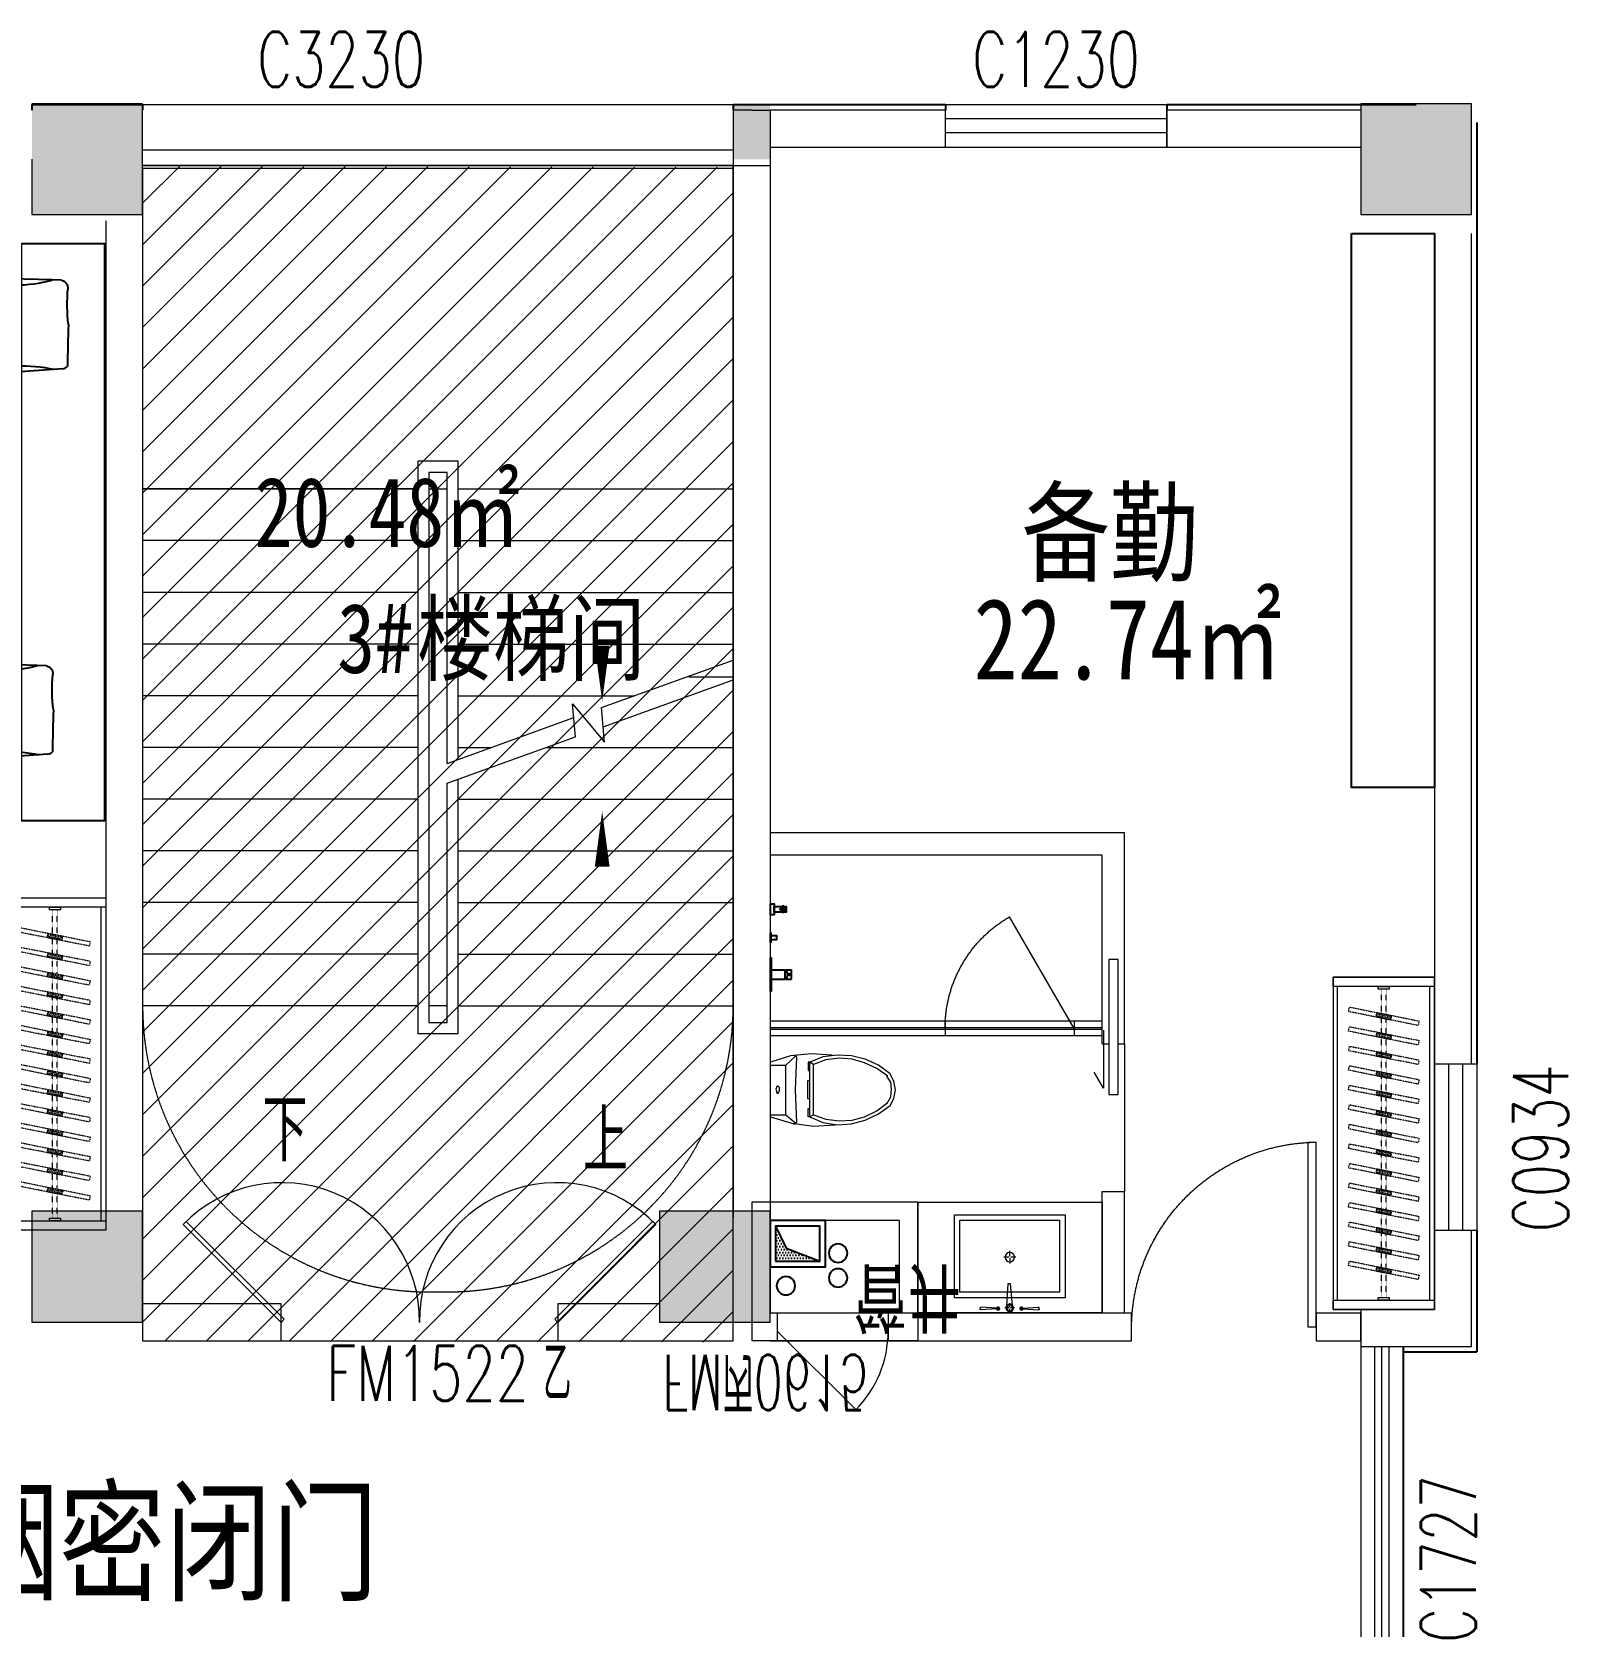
# Model space of a CAD drawing. Header units: millimetres. Extents: x 33621 to 401573, y -91663 to 133135.
# Drawn here: x 381631 to 389954, y -50920 to -42283 of the extents above; entities that cross this region are included whole.
import ezdxf

# ---------------------------------------------------------------- set-up
doc = ezdxf.new("R2010")
doc.units = ezdxf.units.MM
doc.header["$LTSCALE"] = 10
for name, pattern in [('DASH', [0.35, 0.25, -0.1]), ('DOT', [0.2, 0.1, -0.1]), ('HIDDEN', [0.375, 0.25, -0.125, 0, 0])]:
    doc.linetypes.add(name, pattern=pattern)
doc.layers.get('0').update_dxf_attribs({"color": 253})
for name, color, linetype, lineweight in [('A-FLOR-SPCL', 253, 'Continuous', 18), ('COLUMN', 253, 'Continuous', 0), ('DOOR【门】', 253, 'Continuous', 0), ('FF-Door【门】', 253, 'Continuous', 0), ('FF-FIXT【洁具】', 253, 'Continuous', 0), ('FF-FURN【成品家具】', 253, 'Continuous', 0), ('FF-FURN【成品家私】', 253, 'Continuous', 0), ('FF-Text【平面文字】', 253, 'Continuous', 0), ('MK【门槛线】', 253, 'Continuous', 0), ('PUB_HATCH', 253, 'Continuous', 0), ('RC-Text【天花文字】', 253, 'Continuous', 0), ('STAIR', 253, 'Continuous', 0), ('TXT【平面空间文字】', 253, 'Continuous', 0), ('WALL', 253, 'Continuous', 0), ('Wall【墙体】', 253, 'Continuous', 0), ('Wall【新建墙】', 253, 'Continuous', 0), ('WINDOW', 253, 'Continuous', 0), ('Xline【辅助线】', 253, 'Continuous', 0)]:
    doc.layers.add(name, color=color, linetype=linetype, lineweight=lineweight)
for name, color, linetype in [('DIM_LEAD', 253, 'Continuous'), ('DIM_SYMB', 253, 'Continuous'), ('ELE', 253, 'Continuous'), ('FC-Text Annotation', 253, 'Continuous'), ('FF-FIXT', 253, 'Continuous'), ('LVTRY', 253, 'Continuous'), ('PUB_TEXT', 253, 'Continuous'), ('SURFACE', 253, 'Continuous'), ('VPIPE-污水', 253, 'Continuous'), ('VPIPE-热给水', 253, 'Continuous'), ('VPIPE-给水', 253, 'Continuous'), ('WINDOW_TEXT', 253, 'Continuous'), ('填充', 253, 'Continuous'), ('平面家具', 253, 'Continuous'), ('洁具', 253, 'Continuous'), ('风道（排气道）', 253, 'Continuous')]:
    doc.layers.add(name, color=color, linetype=linetype)
doc.styles.add('_TCH_DIM', font='SIMPLEX', dxfattribs={"bigfont": 'GBCBIG'})
doc.styles.add('_TCH_WINDOW', font='SIMPLEX', dxfattribs={"bigfont": 'GBCBIG'})
doc.styles.add('SUN', font='romans.shx', dxfattribs={"width": 0.8, "bigfont": 'hzdx.shx'})
doc.styles.add('宋体', font='', dxfattribs={"width": 0.7})
doc.styles.add('文字', font='')
doc.styles.get('宋体').set_extended_font_data('SimSun')
doc.styles.get('文字').set_extended_font_data('SimSun')

# ---------------------------------------------------------------- blocks, each defined once
blk = doc.blocks.new('$WINLIB2D$00000004')
for p, q in [((-0.5, 0.5), (0.5, 0.5)), ((-0.5, 0.5), (-0.5, -0.5)), ((0.5, -0.5), (0.5, 0.5)), ((-0.5, 0.2406), (0.5, 0.2406)), ((-0.5, -0.5), (0.5, -0.5))]:
    blk.add_line(p, q)
blk = doc.blocks.new('$TCHSYS$WIN2D')
for p, q in [((-0.5, 0.5), (0.5, 0.5)), ((-0.5, 0.5), (-0.5, -0.5)), ((0.5, 0.5), (0.5, -0.5)), ((0.5, 0.1667), (-0.5, 0.1667)), ((0.5, -0.1667), (-0.5, -0.1667)), ((-0.5, -0.5), (0.5, -0.5))]:
    blk.add_line(p, q)
blk = doc.blocks.new('海龙0506173763')
at = {"layer": 'Xline【辅助线】'}
for points in [[(-733.3, 16.7), (-750.1, 0), (-1280.2, 530.1), (-1263.4, 546.8)], [(733.3, 16.7), (750.1, 0), (1280.2, 530.1), (1263.4, 546.8)]]:
    blk.add_lwpolyline(points, close=True, dxfattribs=at)
at = {"layer": 'Xline【辅助线】', "color": 8}
for centre, start, end in [((-745, 11.7), 359.1011, 135.91074), ((745, 11.7), 44.08926, 180.8989)]:
    blk.add_arc(centre, 745, start, end, dxfattribs=at)
blk = doc.blocks.new('海龙0506194425')
at = {"layer": 'WALL'}
for p, q in [((-650, 200), (-1400, 200)), ((-650, 0), (-650, 200)), ((1400, 200), (850, 200)), ((850, 200), (850, 0)), ((-1400, 0), (-650, 0)), ((850, 0), (1400, 0))]:
    blk.add_line(p, q, dxfattribs=at)
at = {"layer": 'Xline【辅助线】'}
blk.add_blockref('海龙0506173763', (100.1, 100), dxfattribs=at)
blk = doc.blocks.new('海龙0506195994')
at = {"layer": 'Xline【辅助线】'}
blk.add_blockref('海龙0506194425', (0, 324.9), dxfattribs=at)
at = {"layer": 'WINDOW_TEXT', "style": '_TCH_WINDOW', "width": 0.705882}
for s, p in [('FM1522', (-404.9, 0)), ('乙', (770.8, 0))]:
    blk.add_text(s, height=297.5, dxfattribs=at).set_placement(p)
blk = doc.blocks.new('海龙_0410133832')
at = {"lineweight": -2, "ltscale": 2000, "extrusion": (0, 0, -1)}
for p, q in [((-202.9, 252.5), (180.4, 263)), ((-250.5, 250.9), (-202.9, 252.5)), ((-260.8, -229.1), (169.1, -258.7))]:
    blk.add_line(p, q, dxfattribs=at)
for centre, radius, start, end in [((-194.4, 307), 46.2, 209.97777, 287.61116), ((-198.2, 258.7), 11.8, 155.02178, 258.57376), ((-244.3, 277.1), 12, 34.68696, 170.32305), ((716.8, 19.6), 1007, 165.06407, 197.85358), ((-7.4, 1075.2), 850.4, 256.8724, 284.30232), ((709, 21.2), 922.3, 166.07083, 196.39764), ((30168.4, -805.7), 29889.5, 178.43305, 178.86929), ((253.1, -186.7), 43, 280.37592, 317.45487), ((-178.1, -339.1), 80.9, 83.64858, 141.83666)]:
    blk.add_arc(centre, radius, start, end, dxfattribs=at)
at = {"lineweight": -2, "ltscale": 2000}
for centre, radius, start, end in [((-1223.9, 121.3), 940.2, 353.30457, 4.99844), ((-244.6, 208.3), 43, 97.90745, 186.78432), ((-33.5, -1062.6), 850.3, 74.75722, 102.18851), ((187.2, -253.7), 11.8, 332.55331, 76.10529)]:
    blk.add_arc(centre, radius, start, end, dxfattribs=at)
blk = doc.blocks.new('海龙0109184221')
at = {"layer": '平面家具', "color": 43, "linetype": 'ByBlock'}
blk.add_lwpolyline([(21.4, 3126.7), (-428.6, 3126.7), (-428.6, 0), (21.4, 0)], close=True, dxfattribs=at)
for p in [(57, 2676.9), (138.5, 588.7)]:
    blk.add_blockref('海龙_0410133832', p, dxfattribs=at)
blk = doc.blocks.new('$WINLIB2D$00000005')
for p, q in [((-0.5, 0.5), (0.5, 0.5)), ((-0.5, 0.5), (-0.5, -0.5)), ((0.5, -0.5), (0.5, 0.5)), ((0.5, 0.1667), (-0.5, 0.1667)), ((0.5, 0), (-0.5, 0)), ((0.5, -0.1667), (-0.5, -0.1667)), ((-0.5, -0.5), (0.5, -0.5))]:
    blk.add_line(p, q)
blk = doc.blocks.new('海龙0819133999')
at = {"layer": 'LVTRY'}
blk.add_lwpolyline([(118.1, 8100), (118.1, 8130), (-281.9, 8130)], dxfattribs=at)
at = {"layer": 'SURFACE'}
for p, q in [((118.1, 10500), (118.1, 9840)), ((-281.9, 9840), (118.1, 9840)), ((118.1, 8100), (118.1, 7500)), ((118.1, 600), (88.1, 600)), ((118.1, 600), (118.1, 0))]:
    blk.add_line(p, q, dxfattribs=at)
at = {"layer": 'WALL'}
for p, q in [((-111.9, 10500), (-111.9, 10070)), ((88.1, 9870), (88.1, 10500)), ((-511.9, 10070), (-511.9, 9870)), ((-511.9, 10070), (-111.9, 10070)), ((-511.9, 9870), (-311.9, 9870)), ((-311.9, 9870), (88.1, 9870)), ((-311.9, 8130), (-511.9, 8130)), ((-511.9, 8130), (-511.9, 8100)), ((-311.9, 8100), (-311.9, 8130))]:
    blk.add_line(p, q, dxfattribs=at)
at = {"layer": 'Wall【墙体】', "color": 6}
blk.add_line((-511.9, 9900), (-511.9, 10050), dxfattribs=at)
at = {"layer": 'WINDOW'}
ref = blk.add_blockref('$WINLIB2D$00000005', (-396.9, 9000), dxfattribs=dict(at, xscale=1740, yscale=-230, zscale=1740, rotation=270))
ref.add_attrib('A', 'C1727', (111.9, 8263.1), dxfattribs={"layer": 'WINDOW_TEXT', "height": 297.5, "rotation": 90, "style": '_TCH_WINDOW', "width": 0.705882})
ref = blk.add_blockref('$TCHSYS$WIN2D', (3.1, 4050), dxfattribs=dict(at, xscale=6900, yscale=-230, zscale=6900, rotation=270))
ref.add_attrib('A', 'C6934', (511.9, 3667.3), dxfattribs={"layer": 'WINDOW_TEXT', "height": 297.5, "rotation": 90, "style": '_TCH_WINDOW', "width": 0.705882})
blk = doc.blocks.new('海龙0826114458')
for points in [[(-275, 1750), (-275, 1800), (275, 1800), (275, 1750)], [(275, 0), (275, 1800), (-275, 1800), (-275, 0)], [(275, 50), (275, 0), (-275, 0), (-275, 50)]]:
    blk.add_lwpolyline(points, close=True)
at = {"color": 8}
for points in [[(-250, 50), (-250, 1750)], [(250, 50), (250, 1750)]]:
    blk.add_lwpolyline(points, dxfattribs=at)
for points in [[(-30, 1735), (-30, 1750), (30, 1750), (30, 1735)], [(-30, 1735), (-30, 1750), (30, 1750), (30, 1735)], [(30, 65), (30, 50), (-30, 50), (-30, 65)]]:
    blk.add_lwpolyline(points, close=True, dxfattribs=at)
at = {"color": 8, "linetype": 'DASH', "ltscale": 0.006}
for points in [[(-12.5, 65), (-12.5, 1735)], [(12.5, 65), (12.5, 1735)]]:
    blk.add_lwpolyline(points, dxfattribs=at)
for points in [[(186.4, 1538.4), (-191.2, 1613.5), (-186.4, 1638.1), (191.2, 1562.9)], [(36.8, 1568.2), (-41.7, 1583.8), (-36.8, 1608.3), (41.7, 1592.7)], [(38.3, 1575.5), (-40.2, 1591.1), (-38.3, 1600.9), (40.2, 1585.3)], [(186.4, 1432.5), (-191.2, 1507.6), (-186.4, 1532.2), (191.2, 1457.1)], [(36.8, 1462.3), (-41.7, 1477.9), (-36.8, 1502.4), (41.7, 1486.8)], [(38.3, 1469.6), (-40.2, 1485.3), (-38.3, 1495.1), (40.2, 1479.5)], [(186.4, 1326.7), (-191.2, 1401.8), (-186.4, 1426.3), (191.2, 1351.2)], [(36.8, 1356.4), (-41.7, 1372), (-36.8, 1396.5), (41.7, 1380.9)], [(38.3, 1363.8), (-40.2, 1379.4), (-38.3, 1389.2), (40.2, 1373.6)], [(186.4, 1220.8), (-191.2, 1295.9), (-186.4, 1320.4), (191.2, 1245.3)], [(186.4, 1114.9), (-191.2, 1190), (-186.4, 1214.5), (191.2, 1139.4)], [(36.8, 1250.5), (-41.7, 1266.1), (-36.8, 1290.7), (41.7, 1275)], [(38.3, 1257.9), (-40.2, 1273.5), (-38.3, 1283.3), (40.2, 1267.7)], [(36.8, 1144.6), (-41.7, 1160.2), (-36.8, 1184.8), (41.7, 1169.2)], [(38.3, 1152), (-40.2, 1167.6), (-38.3, 1177.4), (40.2, 1161.8)], [(186.4, 1009), (-191.2, 1084.1), (-186.4, 1108.6), (191.2, 1033.5)], [(36.8, 1038.8), (-41.7, 1054.4), (-36.8, 1078.9), (41.7, 1063.3)], [(38.3, 1046.1), (-40.2, 1061.7), (-38.3, 1071.5), (40.2, 1055.9)], [(186.4, 903.1), (-191.2, 978.2), (-186.4, 1002.8), (191.2, 927.6)], [(36.8, 932.9), (-41.7, 948.5), (-36.8, 973), (41.7, 957.4)], [(38.3, 940.2), (-40.2, 955.8), (-38.3, 965.6), (40.2, 950)], [(186.4, 797.2), (-191.2, 872.4), (-186.4, 896.9), (191.2, 821.8)], [(36.8, 827), (-41.7, 842.6), (-36.8, 867.1), (41.7, 851.5)], [(186.4, 691.4), (-191.2, 766.5), (-186.4, 791), (191.2, 715.9)], [(38.3, 834.4), (-40.2, 850), (-38.3, 859.8), (40.2, 844.2)], [(36.8, 721.1), (-41.7, 736.7), (-36.8, 761.2), (41.7, 745.6)], [(38.3, 728.5), (-40.2, 744.1), (-38.3, 753.9), (40.2, 738.3)], [(186.4, 585.5), (-191.2, 660.6), (-186.4, 685.1), (191.2, 610)], [(36.8, 615.2), (-41.7, 630.8), (-36.8, 655.4), (41.7, 639.8)], [(38.3, 622.6), (-40.2, 638.2), (-38.3, 648), (40.2, 632.4)], [(186.4, 479.6), (-191.2, 554.7), (-186.4, 579.2), (191.2, 504.1)], [(36.8, 509.3), (-41.7, 525), (-36.8, 549.5), (41.7, 533.9)], [(38.3, 516.7), (-40.2, 532.3), (-38.3, 542.1), (40.2, 526.5)], [(186.4, 373.7), (-191.2, 448.8), (-186.4, 473.3), (191.2, 398.2)], [(36.8, 403.5), (-41.7, 419.1), (-36.8, 443.6), (41.7, 428)], [(38.3, 410.8), (-40.2, 426.4), (-38.3, 436.2), (40.2, 420.6)], [(186.4, 267.8), (-191.2, 342.9), (-186.4, 367.5), (191.2, 292.4)], [(186.4, 162), (-191.2, 237.1), (-186.4, 261.6), (191.2, 186.5)], [(36.8, 297.6), (-41.7, 313.2), (-36.8, 337.7), (41.7, 322.1)], [(38.3, 304.9), (-40.2, 320.5), (-38.3, 330.4), (40.2, 314.7)], [(36.8, 191.7), (-41.7, 207.3), (-36.8, 231.8), (41.7, 216.2)], [(38.3, 199.1), (-40.2, 214.7), (-38.3, 224.5), (40.2, 208.9)]]:
    blk.add_lwpolyline(points, close=True, dxfattribs=at)
at = {"layer": 'WALL'}
blk.add_line((275, 517.7), (275, 87.7), dxfattribs=at)
blk = doc.blocks.new('海龙0513102899', base_point=(-3246.3, 722.8))
for points in [[(-3521.3, 2472.8), (-3521.3, 2522.8), (-2971.3, 2522.8), (-2971.3, 2472.8)], [(-3521.3, 722.8), (-3521.3, 2522.8), (-2971.3, 2522.8), (-2971.3, 722.8)], [(-2971.3, 772.8), (-2971.3, 722.8), (-3521.3, 722.8), (-3521.3, 772.8)]]:
    blk.add_lwpolyline(points, close=True)
at = {"color": 8}
for points in [[(-3496.3, 772.8), (-3496.3, 2472.8)], [(-2996.3, 772.8), (-2996.3, 2472.8)]]:
    blk.add_lwpolyline(points, dxfattribs=at)
for points in [[(-3276.3, 2457.8), (-3276.3, 2472.8), (-3216.3, 2472.8), (-3216.3, 2457.8)], [(-3276.3, 2457.8), (-3276.3, 2472.8), (-3216.3, 2472.8), (-3216.3, 2457.8)], [(-3216.3, 787.8), (-3216.3, 772.8), (-3276.3, 772.8), (-3276.3, 787.8)]]:
    blk.add_lwpolyline(points, close=True, dxfattribs=at)
at = {"color": 8, "linetype": 'DASH', "ltscale": 0.006}
for points in [[(-3258.8, 787.8), (-3258.8, 2457.8)], [(-3233.8, 787.8), (-3233.8, 2457.8)]]:
    blk.add_lwpolyline(points, dxfattribs=at)
for points in [[(-3059.9, 2261.2), (-3437.5, 2336.3), (-3432.6, 2360.8), (-3055, 2285.7)], [(-3059.9, 2155.3), (-3437.5, 2230.4), (-3432.6, 2255), (-3055, 2179.8)], [(-3209.5, 2291), (-3288, 2306.6), (-3283.1, 2331.1), (-3204.6, 2315.5)], [(-3208, 2298.3), (-3286.5, 2313.9), (-3284.5, 2323.7), (-3206.1, 2308.1)], [(-3209.5, 2185.1), (-3288, 2200.7), (-3283.1, 2225.2), (-3204.6, 2209.6)], [(-3208, 2192.4), (-3286.5, 2208), (-3284.5, 2217.8), (-3206.1, 2202.2)], [(-3059.9, 2049.4), (-3437.5, 2124.5), (-3432.6, 2149.1), (-3055, 2074)], [(-3209.5, 2079.2), (-3288, 2094.8), (-3283.1, 2119.3), (-3204.6, 2103.7)], [(-3208, 2086.5), (-3286.5, 2102.2), (-3284.5, 2112), (-3206.1, 2096.4)], [(-3059.9, 1943.6), (-3437.5, 2018.7), (-3432.6, 2043.2), (-3055, 1968.1)], [(-3209.5, 1973.3), (-3288, 1988.9), (-3283.1, 2013.4), (-3204.6, 1997.8)], [(-3208, 1980.7), (-3286.5, 1996.3), (-3284.5, 2006.1), (-3206.1, 1990.5)], [(-3059.9, 1837.7), (-3437.5, 1912.8), (-3432.6, 1937.3), (-3055, 1862.2)], [(-3209.5, 1867.4), (-3288, 1883), (-3283.1, 1907.6), (-3204.6, 1891.9)], [(-3059.9, 1731.8), (-3437.5, 1806.9), (-3432.6, 1831.4), (-3055, 1756.3)], [(-3208, 1874.8), (-3286.5, 1890.4), (-3284.5, 1900.2), (-3206.1, 1884.6)], [(-3209.5, 1761.5), (-3288, 1777.2), (-3283.1, 1801.7), (-3204.6, 1786.1)], [(-3208, 1768.9), (-3286.5, 1784.5), (-3284.5, 1794.3), (-3206.1, 1778.7)], [(-3059.9, 1625.9), (-3437.5, 1701), (-3432.6, 1725.5), (-3055, 1650.4)], [(-3209.5, 1655.7), (-3288, 1671.3), (-3283.1, 1695.8), (-3204.6, 1680.2)], [(-3208, 1663), (-3286.5, 1678.6), (-3284.5, 1688.4), (-3206.1, 1672.8)], [(-3059.9, 1520), (-3437.5, 1595.1), (-3432.6, 1619.7), (-3055, 1544.5)], [(-3209.5, 1549.8), (-3288, 1565.4), (-3283.1, 1589.9), (-3204.6, 1574.3)], [(-3208, 1557.1), (-3286.5, 1572.7), (-3284.5, 1582.5), (-3206.1, 1566.9)], [(-3059.9, 1414.1), (-3437.5, 1489.3), (-3432.6, 1513.8), (-3055, 1438.7)], [(-3209.5, 1443.9), (-3288, 1459.5), (-3283.1, 1484), (-3204.6, 1468.4)], [(-3208, 1451.3), (-3286.5, 1466.9), (-3284.5, 1476.7), (-3206.1, 1461.1)], [(-3059.9, 1308.3), (-3437.5, 1383.4), (-3432.6, 1407.9), (-3055, 1332.8)], [(-3059.9, 1202.4), (-3437.5, 1277.5), (-3432.6, 1302), (-3055, 1226.9)], [(-3209.5, 1338), (-3288, 1353.6), (-3283.1, 1378.1), (-3204.6, 1362.5)], [(-3208, 1345.4), (-3286.5, 1361), (-3284.5, 1370.8), (-3206.1, 1355.2)], [(-3209.5, 1232.1), (-3288, 1247.7), (-3283.1, 1272.3), (-3204.6, 1256.7)], [(-3208, 1239.5), (-3286.5, 1255.1), (-3284.5, 1264.9), (-3206.1, 1249.3)], [(-3059.9, 1096.5), (-3437.5, 1171.6), (-3432.6, 1196.1), (-3055, 1121)], [(-3209.5, 1126.2), (-3288, 1141.9), (-3283.1, 1166.4), (-3204.6, 1150.8)], [(-3208, 1133.6), (-3286.5, 1149.2), (-3284.5, 1159), (-3206.1, 1143.4)], [(-3059.9, 990.6), (-3437.5, 1065.7), (-3432.6, 1090.2), (-3055, 1015.1)], [(-3209.5, 1020.4), (-3288, 1036), (-3283.1, 1060.5), (-3204.6, 1044.9)], [(-3208, 1027.7), (-3286.5, 1043.3), (-3284.5, 1053.1), (-3206.1, 1037.5)], [(-3059.9, 884.7), (-3437.5, 959.8), (-3432.6, 984.4), (-3055, 909.3)], [(-3209.5, 914.5), (-3288, 930.1), (-3283.1, 954.6), (-3204.6, 939)], [(-3208, 921.8), (-3286.5, 937.4), (-3284.5, 947.3), (-3206.1, 931.6)]]:
    blk.add_lwpolyline(points, close=True, dxfattribs=at)
blk = doc.blocks.new('海龙0826143618')
blk.add_blockref('海龙0513102899', (0, 0))
blk = doc.blocks.new('A$C78EA0098')
at = {"color": 33, "linetype": 'Continuous'}
for p, q in [((47, 353.8), (90, 353.8)), ((68.5, 375.3), (68.5, 332.3))]:
    blk.add_line(p, q, dxfattribs=at)
for p, q in [((5, 25, 0), (81, 25, 0)), ((81, -25, 0), (81, 25, 0)), ((81, 20, 0), (88, 20, 0)), ((84, 25, 0), (114, 25, 0)), ((84, 20, 0), (84, 25, 0)), ((114, -25, 0), (114, 25, 0)), ((5, -25, 0), (81, -25, 0)), ((81, -20, 0), (88, -20, 0)), ((84, -25, 0), (84, -20, 0)), ((84, -25, 0), (114, -25, 0))]:
    blk.add_line(p, q)
for points in [[(0, 383.8), (20, 383.8), (20, 323.8), (0, 323.8)], [(20, 368.8), (85, 368.8), (85, 338.8), (20, 338.8)], [(0, 226), (3, 226), (3, 174), (0, 174)], [(3, 212.5), (33.5, 212.5), (33.5, 187.5), (3, 187.5)], [(0, 90), (5, 90), (5, -90), (0, -90)]]:
    blk.add_lwpolyline(points, close=True)
for centre, radius in [((68.5, 353.8), 11.5), ((104, 0, 0), 5)]:
    blk.add_circle(centre, radius, dxfattribs=at)
blk.add_arc((57.8, 0, 0), 36.3, 316.39718, 43.60282)
blk = doc.blocks.new('PQD')
at = {"layer": '填充'}
h = blk.add_hatch(dxfattribs=at)
h.set_pattern_fill('DOTS', color=256, scale=10, style=0)
h.paths.add_polyline_path([(517039.4, 222520.7), (516799.4, 222520.7), (516799.4, 222330.7), (516857.1, 222450.6)])
blk.add_lwpolyline([(516799.4, 222330.7), (516857.1, 222450.6), (517039.4, 222520.7)], dxfattribs=at)
at = {"layer": '风道（排气道）'}
for points in [[(516769.4, 222550.7), (517069.4, 222550.7), (517069.4, 222300.7), (516769.4, 222300.7)], [(516799.4, 222520.7), (517039.4, 222520.7), (517039.4, 222330.7), (516799.4, 222330.7)]]:
    blk.add_lwpolyline(points, close=True, dxfattribs=at)
blk = doc.blocks.new('$DorLib2D$00000114')
at = {"color": 0}
blk.add_line((0.5, 0), (-0.207, 0.707), dxfattribs=at)
blk.add_arc((0.5, 0), 1, 135, 180, dxfattribs=at)
blk = doc.blocks.new('ZL_08155714')
at = {"layer": 'VPIPE-污水'}
blk.add_circle((-129.2, -712), 50, dxfattribs=at)
at = {"layer": 'VPIPE-热给水'}
blk.add_circle((153.9, -888.5), 50, dxfattribs=at)
at = {"layer": 'VPIPE-给水'}
blk.add_circle((153.9, -754.4), 50, dxfattribs=at)
at = {"layer": 'WALL'}
for p, q in [((-314.6, -1164.9), (-314.6, -414.9)), ((-314.6, -414.9), (585.4, -414.9)), ((585.4, -1164.9), (585.4, -414.9)), ((-214.6, -1064.9), (-214.6, -564.9)), ((-214.6, -564.9), (485.4, -564.9)), ((485.4, -1064.9), (485.4, -564.9)), ((485.4, -1064.9), (-214.6, -1064.9)), ((585.4, -1164.9), (-314.6, -1164.9))]:
    blk.add_line(p, q, dxfattribs=at)
at = {"layer": 'WINDOW'}
for p, q in [((-175.1, -414.9), (424.9, -414.9)), ((-175.1, -414.9), (-175.1, -564.9)), ((424.9, -564.9), (424.9, -414.9)), ((-175.1, -564.9), (424.9, -564.9))]:
    blk.add_line(p, q, dxfattribs=at)
at = {"layer": 'DOOR【门】', "xscale": -600, "yscale": 600, "zscale": -600}
blk.add_blockref('$DorLib2D$00000114', (124.9, -464.9), dxfattribs=at)
at = {"layer": '洁具'}
blk.add_blockref('PQD', (-516984, -223365.7), dxfattribs=at)
at = {"layer": 'ELE', "ltscale": 100, "style": 'SUN', "width": 0.6}
blk.add_text('FM丙0615', height=300, dxfattribs=at).set_placement((-797.1, -337.9, 0))
at = {"layer": 'TXT【平面空间文字】', "width": 0.75}
blk.add_text('管井', height=300, dxfattribs=at).set_placement((236.4, -794.6))
blk = doc.blocks.new('A$C5D954283')
at = {"color": 8}
for p, q in [((0, 532.1), (0, 509.5)), ((0, 501.5), (0, 478.5)), ((0, 235.1), (0, 263.8)), ((-5, 230), (-32.8, 230)), ((0, 225), (0, 196.3)), ((32.3, 230), (5, 230))]:
    blk.add_line(p, q, dxfattribs=at)
at = {"color": 0, "linetype": 'Continuous'}
for p, q in [((-159.8, 511.3), (-159.8, 506.3)), ((159.8, 511.3), (159.8, 506.3)), ((4.8, 374.3), (-11.2, 374.3))]:
    blk.add_line(p, q, dxfattribs=at)
blk.add_lwpolyline([(300, 0), (300, 450), (-300, 450), (-300, 0)], close=True, dxfattribs=at)
at = {"color": 8, "ltscale": 1000, "const_width": 0.448}
blk.add_lwpolyline([(0, 505.7, -1), (0, 505.3, -1)], format="xyb", close=True, dxfattribs=at)
at = {"color": 8}
blk.add_lwpolyline([(270, 30), (270, 420), (-270, 420), (-270, 30)], close=True, dxfattribs=at)
at = {"color": 8, "const_width": 0.84}
blk.add_lwpolyline([(0.1, 230.5, -1), (0.1, 229.6, -1)], format="xyb", close=True, dxfattribs=at)
at = {"color": 8}
blk.add_circle((0, 230), 25.2, dxfattribs=at)
at = {"color": 0, "linetype": 'Continuous'}
for centre, start, end in [((-154.8, 511.3), 88.28891, 180), ((-154.8, 506.3), 180, 271.71109), ((154.8, 511.3), 0, 91.71109), ((154.8, 506.3), 268.28891, 0)]:
    blk.add_arc(centre, 5, start, end, dxfattribs=at)
at = {"color": 250, "linetype": 'DOT', "ltscale": 1000}
for points in [[(-57.3, 508.8), (-57.4, 510), (-57.8, 511.1), (-58.3, 512.1), (-59.1, 513), (-60, 513.8), (-61, 514.3), (-62.2, 514.7), (-63.3, 514.8), (-64.5, 514.7), (-65.6, 514.3), (-66.7, 513.8), (-67.6, 513), (-68.3, 512.1), (-68.9, 511.1), (-69.2, 510), (-69.3, 508.8), (-69.2, 507.6), (-68.9, 506.5), (-68.3, 505.5), (-67.6, 504.6), (-66.7, 503.8), (-65.6, 503.3), (-64.5, 502.9), (-63.3, 502.8), (-62.2, 502.9), (-61, 503.3), (-60, 503.8), (-59.1, 504.6), (-58.3, 505.5), (-57.8, 506.5), (-57.4, 507.6)], [(69.3, 508.8), (69.2, 510), (68.9, 511.1), (68.3, 512.1), (67.6, 513), (66.7, 513.8), (65.6, 514.3), (64.5, 514.7), (63.3, 514.8), (62.2, 514.7), (61, 514.3), (60, 513.8), (59.1, 513), (58.3, 512.1), (57.8, 511.1), (57.4, 510), (57.3, 508.8), (57.4, 507.6), (57.8, 506.5), (58.3, 505.5), (59.1, 504.6), (60, 503.8), (61, 503.3), (62.2, 502.9), (63.3, 502.8), (64.5, 502.9), (65.6, 503.3), (66.7, 503.8), (67.6, 504.6), (68.3, 505.5), (68.9, 506.5), (69.2, 507.6)]]:
    blk.add_wipeout(points, dxfattribs=at)
at = {"color": 0, "linetype": 'Continuous'}
for p, q in [((-72.3, 510.3), (-154.7, 516.3)), ((-72.3, 507.3), (-154.7, 501.3)), ((-11.2, 374.3), (-17.5, 495.5)), ((15.1, 492.2), (4.8, 374.3)), ((72.3, 510.3), (154.7, 516.3)), ((72.3, 507.3), (154.7, 501.3))]:
    blk.add_line(p, q, dxfattribs=at)
at = {"color": 8}
for p, q in [((-4, 505.5), (-26.2, 505.5)), ((25.8, 505.5), (4, 505.5))]:
    blk.add_line(p, q, dxfattribs=at)
at = {"color": 0, "linetype": 'Continuous', "const_width": 12}
for points in [[(-63.3, 514.8, -1), (-63.3, 502.8, -1)], [(63.3, 514.8, 1), (63.3, 502.8, 1)]]:
    blk.add_lwpolyline(points, format="xyb", close=True, dxfattribs=at)
at = {"color": 0, "linetype": 'Continuous'}
blk.add_circle((0, 505.5), 20.2, dxfattribs=at)
at = {"color": 8}
blk.add_circle((0.3, 505.7), 16.3, dxfattribs=at)
blk = doc.blocks.new('ZL_08127082')
at = {"layer": 'FF-FIXT【洁具】'}
for p, q in [((-184.1, -108.8), (-150.6, 0)), ((146.4, 0), (-150.6, 0)), ((-133.9, 0), (-133.9, -83.7)), ((133.9, 0), (133.9, -83.7)), ((146.4, 0), (179.9, -117.1)), ((-133.9, -83.7), (-184.1, -138.1)), ((133.9, -83.7), (-133.9, -83.7)), ((-20.9, -37.7), (-16.7, -33.5)), ((-20.9, -41.8), (-20.9, -37.7)), ((-16.7, -46), (-20.9, -41.8)), ((-16.7, -33.5), (-12.6, -33.5)), ((-12.6, -50.2), (-16.7, -46)), ((-12.6, -33.5), (-4.2, -29.3)), ((4.2, -50.2), (-12.6, -50.2)), ((-4.2, -29.3), (4.2, -33.5)), ((4.2, -33.5), (12.6, -33.5)), ((12.6, -46), (4.2, -50.2)), ((12.6, -33.5), (16.7, -37.7)), ((16.7, -41.8), (12.6, -46)), ((16.7, -37.7), (16.7, -41.8)), ((133.9, -83.7), (179.9, -138.1)), ((-196.6, -221.7), (-184.1, -108.8)), ((-179.9, -142.2), (0, -133.9)), ((0, -133.9), (0, -138.1)), ((0, -133.9), (175.7, -142.2)), ((184.1, -133.9), (175.7, -142.2)), ((179.9, -117.1), (196.6, -234.3)), ((184.1, -125.5), (184.1, -133.9)), ((-188.3, -334.7), (-196.6, -221.7)), ((-179.9, -284.5), (-150.6, -213.4)), ((-163.2, -301.2), (-138.1, -234.3)), ((-150.6, -205), (-104.6, -205)), ((-150.6, -213.4), (-150.6, -205)), ((-138.1, -234.3), (-150.6, -213.4)), ((146.4, -213.4), (-150.6, -213.4)), ((133.9, -234.3), (-138.1, -234.3)), ((-104.6, -205), (-104.6, -213.4)), ((-50.2, -213.4), (-50.2, -200.8)), ((-50.2, -200.8), (46, -200.8)), ((46, -213.4), (-50.2, -213.4)), ((46, -200.8), (46, -213.4)), ((100.4, -205), (100.4, -213.4)), ((146.4, -205), (100.4, -205)), ((133.9, -234.3), (146.4, -213.4)), ((133.9, -234.3), (159, -301.2)), ((146.4, -213.4), (146.4, -205)), ((146.4, -213.4), (175.7, -284.5)), ((196.6, -234.3), (188.3, -351.4)), ((-188.3, -364), (-179.9, -284.5)), ((-171.5, -372.3), (-163.2, -301.2)), ((159, -301.2), (167.3, -372.3)), ((175.7, -284.5), (188.3, -364)), ((-184.1, -439.3), (-188.3, -364)), ((-167.3, -443.4), (-171.5, -372.3)), ((167.3, -372.3), (163.2, -443.4)), ((188.3, -364), (184.1, -439.3)), ((-167.3, -514.6), (-184.1, -439.3)), ((-146.4, -510.4), (-167.3, -443.4)), ((-133.9, -585.7), (-167.3, -514.6)), ((-117.1, -577.3), (-146.4, -510.4)), ((146.4, -510.4), (113, -577.3)), ((163.2, -514.6), (129.7, -585.7)), ((163.2, -443.4), (146.4, -510.4)), ((184.1, -439.3), (163.2, -514.6)), ((-87.9, -648.4), (-133.9, -585.7)), ((-75.3, -635.9), (-117.1, -577.3)), ((113, -577.3), (71.1, -631.7)), ((129.7, -585.7), (83.7, -648.4)), ((-46, -669.4), (-87.9, -648.4)), ((-41.8, -652.6), (-75.3, -631.7)), ((0, -677.7), (-46, -669.4)), ((0, -656.8), (-41.8, -652.6)), ((37.7, -652.6), (0, -656.8)), ((46, -669.4), (0, -677.7)), ((75.3, -631.7), (37.7, -652.6)), ((83.7, -648.4), (46, -669.4))]:
    blk.add_line(p, q, dxfattribs=at)
blk = doc.blocks.new('ZL_08123655')
at = {"layer": 'FF-FIXT【洁具】'}
for p, q in [((-184.1, -138.1), (-188.3, -129.7)), ((-179.9, -142.2), (-184.1, -138.1))]:
    blk.add_line(p, q, dxfattribs=at)
at = {"layer": 'DIM_LEAD'}
blk.add_blockref('ZL_08127082', (0, 0), dxfattribs=at)
blk = doc.blocks.new('DOORBLK101')
at = {"layer": 'FF-Door【门】'}
blk.add_line((-0.5, 0), (0, 0.866), dxfattribs=at)
at = {"layer": 'FF-Door【门】', "color": 8, "linetype": 'HIDDEN', "ltscale": 15}
blk.add_arc((-0.5, 0), 1, 0, 60, dxfattribs=at)
blk = doc.blocks.new('海龙0427195617')
at = {"layer": 'FF-FURN【成品家具】'}
blk.add_line((1234.1, 2022.4), (1234.1, 1222.4), dxfattribs=at)
at = {"layer": 'FF-FURN【成品家私】'}
blk.add_lwpolyline([(1149.1, 1748.9), (1199.1, 1748.9), (1199.1, 2478.9), (1149.1, 2478.9)], close=True, dxfattribs=at)
blk.add_lwpolyline([(1120.5, 2096.1), (1120.5, 1781.8), (1069.7, 1868.8)], dxfattribs=at)
at = {"layer": 'MK【门槛线】', "color": 4}
for p, q in [((1114.1, 2145.2), (-681.7, 2145.2)), ((261.8, 2145.2), (261.8, 2065.2)), ((961.8, 2145.2), (961.8, 2065.2)), ((1114.1, 2065.2), (-681.7, 2065.2))]:
    blk.add_line(p, q, dxfattribs=at)
at = {"layer": 'Wall【新建墙】', "color": 4}
for p, q in [((1234.1, 3165.2), (-684.7, 3165.2)), ((1234.1, 2022.4), (1234.1, 3165.2)), ((1114.1, 3045.2), (-684.7, 3045.2)), ((1114.1, 2022.4), (1114.1, 3045.2)), ((1114.1, 2022.4), (1149.1, 2022.4)), ((1199.1, 2022.4), (1234.1, 2022.4)), ((1114.1, 564.9), (1114.1, 1222.4)), ((1114.1, 1222.4), (1234.1, 1222.4)), ((1234.1, 564.9), (1234.1, 1222.4))]:
    blk.add_line(p, q, dxfattribs=at)
at = {"layer": 'WINDOW', "linetype": 'Continuous'}
for p, q in [((1114.1, 2110.2), (-681.7, 2110.2)), ((1114.1, 2100.2), (-681.7, 2100.2))]:
    blk.add_line(p, q, dxfattribs=at)
at = {"layer": 'DIM_LEAD', "xscale": -1.000000000000001, "rotation": 90}
blk.add_blockref('ZL_08123655', (-684.7, 1772.8), dxfattribs=at)
at = {"layer": 'FF-FIXT', "rotation": 359.999999047842}
blk.add_blockref('A$C78EA0098', (-684.7, 2397.9), dxfattribs=at)
at = {"layer": 'FF-FIXT【洁具】', "xscale": -700, "yscale": 700, "zscale": 700}
blk.add_blockref('DOORBLK101', (611.8, 2105.2), dxfattribs=at)
at = {"layer": 'TXT【平面空间文字】', "color": 6, "linetype": 'Continuous', "xscale": -1, "rotation": 180}
blk.add_blockref('ZL_08155714', (-471.3, 0), dxfattribs=at)
at = {"layer": 'FF-FIXT【洁具】', "linetype": 'Continuous', "xscale": -1, "rotation": 180}
blk.add_blockref('A$C5D954283', (612.5, 1097.1), dxfattribs=at)
at = {"layer": 'FF-FIXT【洁具】', "linetype": 'Continuous'}
blk.add_lwpolyline([(1114.1, 564.9), (114.1, 564.9), (114.1, 1164.9), (1114.1, 1164.9)], close=True, dxfattribs=at)
blk = doc.blocks.new('DOOR_D01')
at = {"layer": 'FF-Door【门】'}
blk.add_lwpolyline([(-0.4556, 1), (-0.4556, 0), (-0.5, 0), (-0.5, 1)], close=True, dxfattribs=at)
at = {"layer": 'FF-Door【门】', "color": 8, "linetype": 'HIDDEN', "ltscale": 15}
blk.add_arc((-0.5114, -0.0104), 1.0114, 0.59152, 87.46644, dxfattribs=at)

msp = doc.modelspace()

# ---------------------------------------------------------------- hatches: boundary and pattern name
at = {"layer": 'PUB_HATCH'}
for points in [[(381630.5, -43272.6), (382230.5, -43272.6), (382230.5, -42672.6), (381630.5, -42672.6)], [(385530.5, -42672.6), (385430.5, -42672.6), (385430.5, -42972.6), (385530.5, -42972.6)], [(385530.5, -42672.6), (385530.5, -42972.6), (385630.5, -42972.6), (385630.5, -42672.6)], [(388830.5, -43272.6), (389430.5, -43272.6), (389430.5, -42672.6), (388830.5, -42672.6)], [(381630.5, -49272.6), (382230.5, -49272.6), (382230.5, -48672.6), (381630.5, -48672.6)], [(385030.5, -49272.6), (385630.5, -49272.6), (385630.5, -48672.6), (385030.5, -48672.6)]]:
    msp.add_hatch(color=256, dxfattribs=at).paths.add_polyline_path(points)
at = {"layer": 'Xline【辅助线】'}
h = msp.add_hatch(dxfattribs=at)
h.set_pattern_fill('ANSI31', color=256, scale=100)
h.set_pattern_definition([(45, (-2109717.47, 1330841.09), (-112.2532015, 112.2532015), [])])
h.paths.add_polyline_path([(382230.5, -49374.2), (385430.5, -49381.4), (385430.5, -43016.4), (382230.5, -43009.2)])

# ---------------------------------------------------------------- linework, layer by layer
at = {"layer": 'A-FLOR-SPCL'}
msp.add_lwpolyline([(382230.5, -49374.2), (385430.5, -49374.2), (385430.5, -43023.6), (382230.5, -43023.6)], close=True, dxfattribs=at)
at = {"layer": 'COLUMN'}
for p, q in [((382230.5, -42672.6), (381630.5, -42672.6)), ((389430.5, -42672.6), (388830.5, -42672.6)), ((388830.5, -42672.6), (388830.5, -43272.6)), ((389430.5, -43272.6), (389430.5, -42672.6)), ((381630.5, -42972.6), (381630.5, -43272.6)), ((382230.5, -43272.6), (382230.5, -42972.6)), ((381630.5, -43272.6), (382230.5, -43272.6)), ((388830.5, -43272.6), (389430.5, -43272.6)), ((382230.5, -48672.6), (381630.5, -48672.6)), ((381630.5, -48672.6), (381630.5, -49272.6)), ((382230.5, -49272.6), (382230.5, -48672.6)), ((385030.5, -48672.6), (385030.5, -49272.6)), ((381630.5, -49272.6), (382230.5, -49272.6))]:
    msp.add_line(p, q, dxfattribs=at)
at = {"layer": 'DIM_SYMB'}
for points in [[(382975.5, -48020.7, 0, 0, 0), (382975.5, -43899.1, 0, 0, 0), (384720.5, -43899.1, 0, 0, 0), (384720.5, -45909.1, 0, 80, 0), (384720.5, -45609.1, 0, 0, 0)], [(384720.5, -48008.8, 0, 0, 0), (384720.5, -46505.7, 0, 80, 0), (384720.5, -46805.7, 0, 0, 0)]]:
    msp.add_lwpolyline(points, format="xyseb", dxfattribs=at)
at = {"layer": 'STAIR'}
for p, q in [((385430.5, -43006.5), (382230.5, -43006.5)), ((385430.5, -44656.5), (385430.5, -43006.5)), ((382230.5, -43306.5), (382230.5, -44656.5)), ((383940, -44609.2), (383721, -44609.2)), ((383721, -44609.2), (383721, -47709.2)), ((383940, -46224.4), (383940, -44609.2)), ((382230.5, -44656.5), (382230.5, -47456.5)), ((383880, -44669.2), (383781, -44669.2)), ((383781, -44669.2), (383781, -47649.2)), ((383880, -46246), (383880, -44669.2)), ((385430.5, -45583.3), (385430.5, -44656.5)), ((383721, -44759.2), (382230.5, -44759.2)), ((382230.5, -44759.2), (383721, -44759.2)), ((383781, -44759.2), (383781, -47559.2)), ((383781, -44759.2), (383880, -44759.2)), ((383880, -46246), (383880, -44759.2)), ((383940, -44759.2), (385430.5, -44759.2)), ((383940, -44759.2), (385430.5, -44759.2)), ((383721, -45039.2), (382230.5, -45039.2)), ((383940, -45039.2), (385430.5, -45039.2)), ((383721, -45319.2), (382230.5, -45319.2)), ((383940, -45319.2), (385430.5, -45319.2)), ((383721, -45599.2), (382230.5, -45599.2)), ((383940, -45599.2), (385430.5, -45599.2)), ((384716.6, -45943.9), (385430.5, -45686)), ((385430.5, -47456.5), (385430.5, -45689.6)), ((385190.1, -45776.5), (385430.5, -45776.5)), ((384725.4, -46047), (385430.5, -45792.3)), ((383721, -45879.2), (382230.5, -45879.2)), ((383940, -45879.2), (384895.7, -45879.2)), ((384575.1, -46101.3), (384560, -45923.5)), ((384560, -45923.5), (384732.4, -46130)), ((384732.4, -46130), (384716.6, -45943.9)), ((383880, -46246), (384566.4, -45998.1)), ((383880, -46352.3), (384575.1, -46101.3)), ((383721, -46159.2), (382230.5, -46159.2)), ((383940, -46159.2), (384120.4, -46159.2)), ((384414.8, -46159.2), (385430.5, -46159.2)), ((383880, -47559.2), (383880, -46352.3)), ((383880, -47649.2), (383880, -46352.3)), ((383940, -47709.2), (383940, -46330.7)), ((383721, -46439.2), (382230.5, -46439.2)), ((383940, -46439.2), (385430.5, -46439.2)), ((383721, -46719.2), (382230.5, -46719.2)), ((383940, -46719.2), (385430.5, -46719.2)), ((383721, -46999.2), (382230.5, -46999.2)), ((383940, -46999.2), (385430.5, -46999.2)), ((383721, -47279.2), (382230.5, -47279.2)), ((383940, -47279.2), (385430.5, -47279.2)), ((383721, -47559.2), (382230.5, -47559.2)), ((383880, -47559.2), (383781, -47559.2)), ((383940, -47559.2), (385430.5, -47559.2)), ((383781, -47649.2), (383880, -47649.2)), ((383721, -47709.2), (383940, -47709.2))]:
    msp.add_line(p, q, dxfattribs=at)
at = {"layer": 'STAIR', "linetype": 'DASH'}
msp.add_lwpolyline([(385430.5, -47559.2, -0.423695), (383830.5, -49108.4, -0.423695), (382230.5, -47559.2)], format="xyb", dxfattribs=at)
at = {"layer": 'SURFACE'}
for p, q in [((381630.5, -42676.5), (381630.5, -42706.5)), ((381630.5, -42676.5), (381930.5, -42676.5)), ((381930.5, -42676.5), (382230.5, -42676.5)), ((382230.5, -42676.5), (382230.5, -42706.5)), ((385430.5, -42676.5), (385430.5, -42706.5)), ((385430.5, -42676.5), (385530.5, -42676.5)), ((385530.5, -42676.5), (385630.5, -42676.5)), ((385630.5, -42676.5), (386580.5, -42676.5)), ((386580.5, -42676.5), (386580.5, -42706.5)), ((387780.5, -42676.5), (387780.5, -42706.5)), ((387780.5, -42676.5), (389130.5, -42676.5)), ((389460.5, -42774.2), (389460.5, -47874.2)), ((389060.5, -49404.2), (389060.5, -51174.2))]:
    msp.add_line(p, q, dxfattribs=at)
at = {"layer": 'WALL'}
for p, q in [((385530.5, -42706.5), (385430.5, -42706.5)), ((385430.5, -42706.5), (385430.5, -43006.5)), ((385530.5, -42706.5), (385630.5, -42706.5)), ((386580.5, -42706.5), (385630.5, -42706.5)), ((385630.5, -42706.5), (385630.5, -43006.5)), ((386580.5, -42906.5), (386580.5, -42706.5)), ((388830.5, -42706.5), (387780.5, -42706.5)), ((387780.5, -42706.5), (387780.5, -42906.5)), ((385630.5, -42906.5), (386580.5, -42906.5)), ((387780.5, -42906.5), (388830.5, -42906.5)), ((385430.5, -43006.5), (385430.5, -48706.5)), ((385430.5, -43006.5), (385530.5, -43006.5)), ((385530.5, -43006.5), (385630.5, -43006.5)), ((385630.5, -43006.5), (385630.5, -48774.2)), ((382030.5, -43306.5), (382030.5, -48706.5)), ((382230.5, -43306.5), (382230.5, -48706.5)), ((389230.5, -43374.2), (389230.5, -47874.2)), ((389430.5, -47874.2), (389430.5, -43374.2))]:
    msp.add_line(p, q, dxfattribs=at)
at = {"layer": 'Wall【墙体】', "color": 6}
for p, q in [((387588.8, -49224.2), (385630.5, -49224.2)), ((387588.8, -49374.2), (387588.8, -49224.2)), ((388830.5, -49224.2), (388588.8, -49224.2)), ((388588.8, -49224.2), (388588.8, -49374.2)), ((385630.5, -49374.2), (387588.8, -49374.2)), ((388588.8, -49374.2), (388830.5, -49374.2))]:
    msp.add_line(p, q, dxfattribs=at)
at = {"layer": '平面家具', "color": 43, "linetype": 'ByBlock'}
msp.add_lwpolyline([(388780.5, -43374.2), (389230.5, -43374.2), (389230.5, -46375.9), (388780.5, -46375.9)], close=True, dxfattribs=at)

# ---------------------------------------------------------------- block references
at = {"layer": 'FF-Text【平面文字】', "xscale": -1}
msp.add_blockref('海龙0109184221', (381595.3, -46556.2), dxfattribs=at)
at = {"layer": 'RC-Text【天花文字】'}
for name, p in [('海龙0826143618', (381755.5, -48774.2)), ('海龙0826114458', (388955.5, -49204.2)), ('海龙0819133999', (389342.4, -59274.2))]:
    msp.add_blockref(name, p, dxfattribs=at)
at = {"layer": 'WINDOW'}
ref = msp.add_blockref('$WINLIB2D$00000004', (383830.5, -42841.5), dxfattribs=dict(at, xscale=3200, yscale=-330, zscale=3200))
ref.add_attrib('A', 'C3230', (382852, -42580.2), dxfattribs={"layer": 'WINDOW_TEXT', "height": 297.5, "style": '_TCH_WINDOW', "width": 0.705882})
ref = msp.add_blockref('$TCHSYS$WIN2D', (387180.5, -42791.5), dxfattribs=dict(at, xscale=1200, yscale=-230, zscale=1200))
ref.add_attrib('A', 'C1230', (386725.5, -42580.2), dxfattribs={"layer": 'WINDOW_TEXT', "height": 297.5, "style": '_TCH_WINDOW', "width": 0.705882})
ref = msp.add_blockref('$TCHSYS$WIN2D', (389345.5, -48324.2), dxfattribs=dict(at, xscale=900, yscale=-230, zscale=900, rotation=270))
ref.add_attrib('A', 'C0934', (389954.3, -48785.7), dxfattribs={"layer": 'WINDOW_TEXT', "height": 297.5, "rotation": 90, "style": '_TCH_WINDOW', "width": 0.705882})
at = {"layer": 'Xline【辅助线】'}
msp.add_blockref('海龙0506195994', (383630.5, -49699.1), dxfattribs=at)

# ---------------------------------------------------------------- texts
at = {"layer": 'FC-Text Annotation', "style": '文字', "width": 0.8}
for s, p in [('备勤', (386993.4, -45214.6)), ('22.74㎡', (386733.2, -45791.1))]:
    msp.add_text(s, height=438.58, dxfattribs=at).set_placement(p)
at = {"layer": 'PUB_TEXT', "style": '宋体', "width": 0.8}
for s, p in [('20.48㎡', (382837.2, -45072.9)), ('楼梯间', (383717.1, -45758.7)), ('3#', (383285, -45755.9))]:
    msp.add_text(s, height=377.64, dxfattribs=at).set_placement(p)
at = {"layer": 'PUB_TEXT', "color": 7, "style": '_TCH_DIM'}
for s, p in [('下', (382880.6, -48403)), ('上', (384616.2, -48458.8))]:
    msp.add_text(s, height=337.6, dxfattribs=at).set_placement(p)
at = {"layer": 'PUB_TEXT', "color": 7, "style": '宋体', "width": 0.8}
msp.add_text('备勤间均为防烟密闭门', height=528.69, dxfattribs=at).set_placement((377738.8, -50728))

# ---------------------------------------------------------------- next in the draw order: block references
at = {"layer": 'Xline【辅助线】'}
msp.add_blockref('海龙0427195617', (386316.4, -49788), dxfattribs=at)

# ---------------------------------------------------------------- next in the draw order: linework, layer by layer
at = {"layer": 'COLUMN'}
for p, q in [((385630.5, -48672.6), (385030.5, -48672.6)), ((385630.5, -49272.6), (385630.5, -48672.6)), ((385030.5, -49272.6), (385630.5, -49272.6))]:
    msp.add_line(p, q, dxfattribs=at)

# ---------------------------------------------------------------- next in the draw order: block references
at = {"xscale": -1000, "yscale": 1000, "zscale": 1000}
msp.add_blockref('DOOR_D01', (388088.8, -49299.2), dxfattribs=at)

doc.saveas('drawing.dxf')
